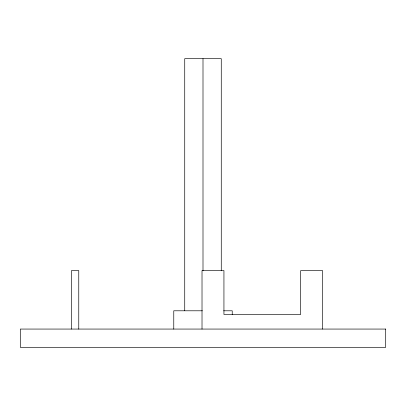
<?xml version="1.0" encoding="UTF-8"?>
<svg xmlns="http://www.w3.org/2000/svg" width="406" height="406" viewBox="0 0 406 406"><rect width="100%" height="100%" fill="white"/><g stroke="black" fill="none" stroke-linecap="round" stroke-linejoin="round"><path stroke-width="0.61" d="M202.371 310.793L173.768 310.793L173.768 329.063M223.67 310.793L232.232 310.793L232.232 314.574M322.597 329.063L322.597 270.599L300.673 270.599L300.673 314.447L223.939 314.447L223.939 270.599L202.015 270.599L202.015 329.063M221.27 270.802L221.27 58.667L184.73 58.667L184.73 310.697M203 58.667L203 270.802M78.764 329.063L78.764 270.599L71.456 270.599L71.456 329.063M385.7 329.063L20.3 329.063L20.3 347.333L385.7 347.333L385.7 329.063"/></g></svg>
